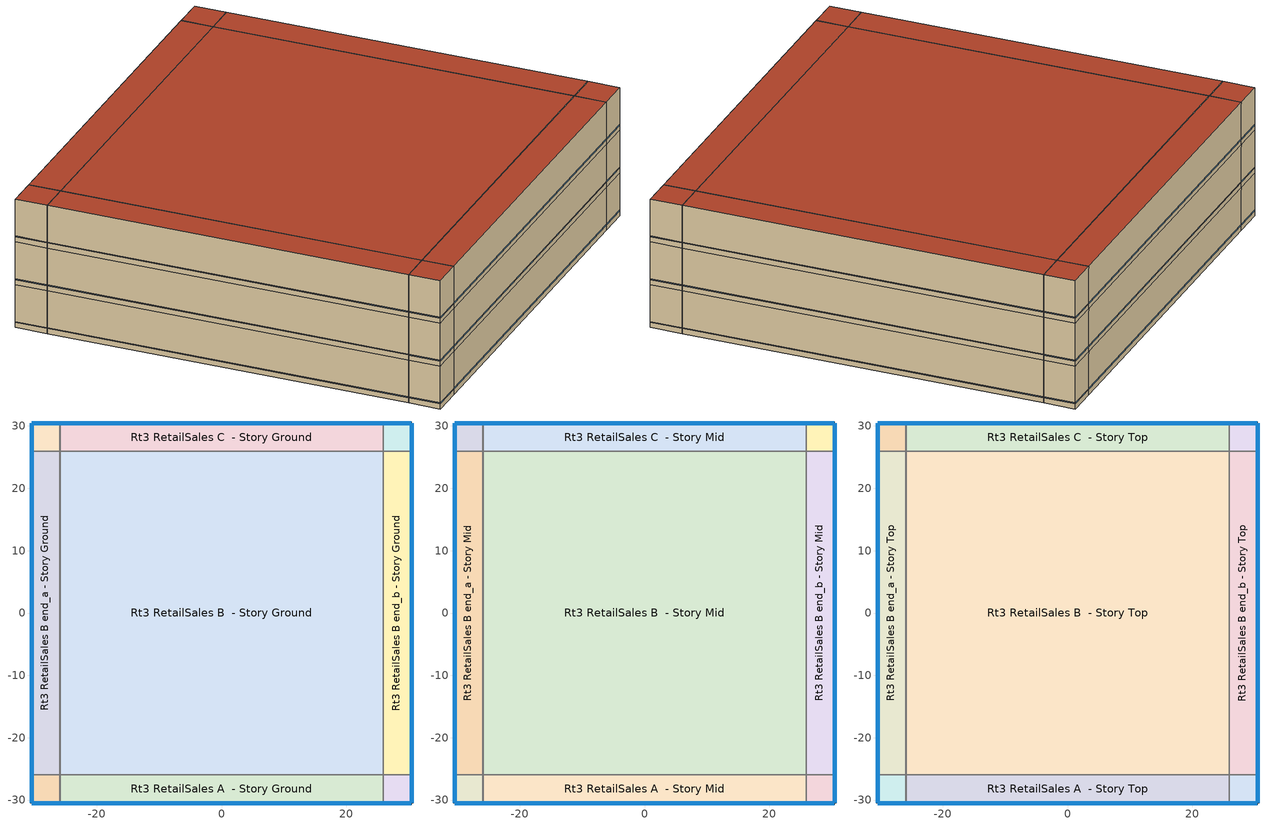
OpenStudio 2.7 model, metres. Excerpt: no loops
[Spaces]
Rt3 RetailSales A end_a - Story Ground
 floor ground: -30.48,-30.48 -30.48,-25.91 -25.91,-25.91 -25.91,-30.48 z0
 wall outside: -30.48,-25.91 -30.48,-30.48 -25.91,-30.48 z0:6.34
 wall to Rt3 RetailSales B end_a - Story Ground: -25.91,-25.91 -30.48,-25.91 z0:6.34
 wall to Rt3 RetailSales A  - Story Ground: -25.91,-30.48 -25.91,-25.91 z0:6.34
 window: -30.45,-30.48 -25.93,-30.48 / -30.48,-25.93 -30.48,-30.45 z0.76:0.89
Rt3 RetailSales B end_a - Story Ground
 floor ground: -30.48,-25.91 -30.48,25.91 -25.91,25.91 -25.91,-25.91 z0
 wall outside: -30.48,25.91 -30.48,-25.91 z0:6.34
 wall to Rt3 RetailSales C end_a - Story Ground: -25.91,25.91 -30.48,25.91 z0:6.34
 wall to Rt3 RetailSales B  - Story Ground: -25.91,-25.91 -25.91,25.91 z0:6.34
 window: -30.48,25.88 -30.48,-25.88 z0.76:0.89
Rt3 RetailSales C end_a - Story Ground
 floor ground: -30.48,25.91 -30.48,30.48 -25.91,30.48 -25.91,25.91 z0
 wall outside: -25.91,30.48 -30.48,30.48 -30.48,25.91 z0:6.34
 wall to Rt3 RetailSales C  - Story Ground: -25.91,25.91 -25.91,30.48 z0:6.34
 window: -25.93,30.48 -30.45,30.48 / -30.48,30.45 -30.48,25.93 z0.76:0.89
Rt3 RetailSales A  - Story Ground
 floor ground: -25.91,-30.48 -25.91,-25.91 25.91,-25.91 25.91,-30.48 z0
 wall outside: -25.91,-30.48 25.91,-30.48 z0:6.34
 wall to Rt3 RetailSales B  - Story Ground: 25.91,-25.91 -25.91,-25.91 z0:6.34
 wall to Rt3 RetailSales A end_b - Story Ground: 25.91,-30.48 25.91,-25.91 z0:6.34
 window: -25.88,-30.48 25.88,-30.48 z0.76:0.89
Rt3 RetailSales B  - Story Ground
 floor ground: -25.91,-25.91 -25.91,25.91 25.91,25.91 25.91,-25.91 z0
 wall to Rt3 RetailSales C  - Story Ground: 25.91,25.91 -25.91,25.91 z0:6.34
 wall to Rt3 RetailSales B end_b - Story Ground: 25.91,-25.91 25.91,25.91 z0:6.34
Rt3 RetailSales C  - Story Ground
 floor ground: -25.91,25.91 -25.91,30.48 25.91,30.48 25.91,25.91 z0
 wall outside: 25.91,30.48 -25.91,30.48 z0:6.34
 wall to Rt3 RetailSales C end_b - Story Ground: 25.91,25.91 25.91,30.48 z0:6.34
 window: 25.88,30.48 -25.88,30.48 z0.76:0.89
Rt3 RetailSales A end_b - Story Ground
 floor ground: 25.91,-30.48 25.91,-25.91 30.48,-25.91 30.48,-30.48 z0
 wall outside: 25.91,-30.48 30.48,-30.48 30.48,-25.91 z0:6.34
 wall to Rt3 RetailSales B end_b - Story Ground: 30.48,-25.91 25.91,-25.91 z0:6.34
 window: 25.93,-30.48 30.45,-30.48 / 30.48,-30.45 30.48,-25.93 z0.76:0.89
Rt3 RetailSales B end_b - Story Ground
 floor ground: 25.91,-25.91 25.91,25.91 30.48,25.91 30.48,-25.91 z0
 wall outside: 30.48,-25.91 30.48,25.91 z0:6.34
 wall to Rt3 RetailSales C end_b - Story Ground: 30.48,25.91 25.91,25.91 z0:6.34
 window: 30.48,-25.88 30.48,25.88 z0.76:0.89
Rt3 RetailSales C end_b - Story Ground
 floor ground: 25.91,25.91 25.91,30.48 30.48,30.48 30.48,25.91 z0
 wall outside: 30.48,25.91 30.48,30.48 25.91,30.48 z0:6.34
 window: 30.45,30.48 25.93,30.48 / 30.48,25.93 30.48,30.45 z0.76:0.89
Rt3 RetailSales A end_a - Story Mid
 floor to Rt3 RetailSales A end_a - Story Ground: -30.48,-30.48 -30.48,-25.91 -25.91,-25.91 -25.91,-30.48 z6.34
 wall outside: -30.48,-25.91 -30.48,-30.48 -25.91,-30.48 z6.34:12.68
 wall to Rt3 RetailSales B end_a - Story Mid: -25.91,-25.91 -30.48,-25.91 z6.34:12.68
 wall to Rt3 RetailSales A  - Story Mid: -25.91,-30.48 -25.91,-25.91 z6.34:12.68
 window: -30.48,-25.93 -30.48,-30.45 / -30.45,-30.48 -25.93,-30.48 z7.1:7.23
Rt3 RetailSales B end_a - Story Mid
 floor to Rt3 RetailSales B end_a - Story Ground: -30.48,-25.91 -30.48,25.91 -25.91,25.91 -25.91,-25.91 z6.34
 wall outside: -30.48,25.91 -30.48,-25.91 z6.34:12.68
 wall to Rt3 RetailSales C end_a - Story Mid: -25.91,25.91 -30.48,25.91 z6.34:12.68
 wall to Rt3 RetailSales B  - Story Mid: -25.91,-25.91 -25.91,25.91 z6.34:12.68
 window: -30.48,25.88 -30.48,-25.88 z7.1:7.23
Rt3 RetailSales C end_a - Story Mid
 floor to Rt3 RetailSales C end_a - Story Ground: -30.48,25.91 -30.48,30.48 -25.91,30.48 -25.91,25.91 z6.34
 wall outside: -25.91,30.48 -30.48,30.48 -30.48,25.91 z6.34:12.68
 wall to Rt3 RetailSales C  - Story Mid: -25.91,25.91 -25.91,30.48 z6.34:12.68
 window: -30.48,30.45 -30.48,25.93 / -25.93,30.48 -30.45,30.48 z7.1:7.23
Rt3 RetailSales A  - Story Mid
 floor to Rt3 RetailSales A  - Story Ground: -25.91,-30.48 -25.91,-25.91 25.91,-25.91 25.91,-30.48 z6.34
 wall outside: -25.91,-30.48 25.91,-30.48 z6.34:12.68
 wall to Rt3 RetailSales B  - Story Mid: 25.91,-25.91 -25.91,-25.91 z6.34:12.68
 wall to Rt3 RetailSales A end_b - Story Mid: 25.91,-30.48 25.91,-25.91 z6.34:12.68
 window: -25.88,-30.48 25.88,-30.48 z7.1:7.23
Rt3 RetailSales B  - Story Mid
 floor to Rt3 RetailSales B  - Story Ground: -25.91,-25.91 -25.91,25.91 25.91,25.91 25.91,-25.91 z6.34
 wall to Rt3 RetailSales C  - Story Mid: 25.91,25.91 -25.91,25.91 z6.34:12.68
 wall to Rt3 RetailSales B end_b - Story Mid: 25.91,-25.91 25.91,25.91 z6.34:12.68
Rt3 RetailSales C  - Story Mid
 floor to Rt3 RetailSales C  - Story Ground: -25.91,25.91 -25.91,30.48 25.91,30.48 25.91,25.91 z6.34
 wall outside: 25.91,30.48 -25.91,30.48 z6.34:12.68
 wall to Rt3 RetailSales C end_b - Story Mid: 25.91,25.91 25.91,30.48 z6.34:12.68
 window: 25.88,30.48 -25.88,30.48 z7.1:7.23
Rt3 RetailSales A end_b - Story Mid
 floor to Rt3 RetailSales A end_b - Story Ground: 25.91,-30.48 25.91,-25.91 30.48,-25.91 30.48,-30.48 z6.34
 wall outside: 25.91,-30.48 30.48,-30.48 30.48,-25.91 z6.34:12.68
 wall to Rt3 RetailSales B end_b - Story Mid: 30.48,-25.91 25.91,-25.91 z6.34:12.68
 window: 25.93,-30.48 30.45,-30.48 / 30.48,-30.45 30.48,-25.93 z7.1:7.23
Rt3 RetailSales B end_b - Story Mid
 floor to Rt3 RetailSales B end_b - Story Ground: 25.91,-25.91 25.91,25.91 30.48,25.91 30.48,-25.91 z6.34
 wall outside: 30.48,-25.91 30.48,25.91 z6.34:12.68
 wall to Rt3 RetailSales C end_b - Story Mid: 30.48,25.91 25.91,25.91 z6.34:12.68
 window: 30.48,-25.88 30.48,25.88 z7.1:7.23
Rt3 RetailSales C end_b - Story Mid
 floor to Rt3 RetailSales C end_b - Story Ground: 25.91,25.91 25.91,30.48 30.48,30.48 30.48,25.91 z6.34
 wall outside: 30.48,25.91 30.48,30.48 25.91,30.48 z6.34:12.68
 window: 30.48,25.93 30.48,30.45 / 30.45,30.48 25.93,30.48 z7.1:7.23
Rt3 RetailSales A end_a - Story Top
 floor to Rt3 RetailSales A end_a - Story Mid: -30.48,-30.48 -30.48,-25.91 -25.91,-25.91 -25.91,-30.48 z12.68
 wall outside: -30.48,-25.91 -30.48,-30.48 -25.91,-30.48 z12.68:19.02
 wall to Rt3 RetailSales B end_a - Story Top: -25.91,-25.91 -30.48,-25.91 z12.68:19.02
 wall to Rt3 RetailSales A  - Story Top: -25.91,-30.48 -25.91,-25.91 z12.68:19.02
 window: -30.48,-25.93 -30.48,-30.45 / -30.45,-30.48 -25.93,-30.48 z13.44:13.57
 roof outside: -25.91,-30.48 -25.91,-25.91 -30.48,-25.91 -30.48,-30.48 z19.02
Rt3 RetailSales B end_a - Story Top
 floor to Rt3 RetailSales B end_a - Story Mid: -30.48,-25.91 -30.48,25.91 -25.91,25.91 -25.91,-25.91 z12.68
 wall outside: -30.48,25.91 -30.48,-25.91 z12.68:19.02
 wall to Rt3 RetailSales C end_a - Story Top: -25.91,25.91 -30.48,25.91 z12.68:19.02
 wall to Rt3 RetailSales B  - Story Top: -25.91,-25.91 -25.91,25.91 z12.68:19.02
 window: -30.48,25.88 -30.48,-25.88 z13.44:13.57
 roof outside: -25.91,-25.91 -25.91,25.91 -30.48,25.91 -30.48,-25.91 z19.02
Rt3 RetailSales C end_a - Story Top
 floor to Rt3 RetailSales C end_a - Story Mid: -30.48,25.91 -30.48,30.48 -25.91,30.48 -25.91,25.91 z12.68
 wall outside: -25.91,30.48 -30.48,30.48 -30.48,25.91 z12.68:19.02
 wall to Rt3 RetailSales C  - Story Top: -25.91,25.91 -25.91,30.48 z12.68:19.02
 window: -30.48,30.45 -30.48,25.93 / -25.93,30.48 -30.45,30.48 z13.44:13.57
 roof outside: -25.91,25.91 -25.91,30.48 -30.48,30.48 -30.48,25.91 z19.02
Rt3 RetailSales A  - Story Top
 floor to Rt3 RetailSales A  - Story Mid: -25.91,-30.48 -25.91,-25.91 25.91,-25.91 25.91,-30.48 z12.68
 wall outside: -25.91,-30.48 25.91,-30.48 z12.68:19.02
 wall to Rt3 RetailSales B  - Story Top: 25.91,-25.91 -25.91,-25.91 z12.68:19.02
 wall to Rt3 RetailSales A end_b - Story Top: 25.91,-30.48 25.91,-25.91 z12.68:19.02
 window: -25.88,-30.48 25.88,-30.48 z13.44:13.57
 roof outside: 25.91,-30.48 25.91,-25.91 -25.91,-25.91 -25.91,-30.48 z19.02
Rt3 RetailSales B  - Story Top
 floor to Rt3 RetailSales B  - Story Mid: -25.91,-25.91 -25.91,25.91 25.91,25.91 25.91,-25.91 z12.68
 wall to Rt3 RetailSales C  - Story Top: 25.91,25.91 -25.91,25.91 z12.68:19.02
 wall to Rt3 RetailSales B end_b - Story Top: 25.91,-25.91 25.91,25.91 z12.68:19.02
 roof outside: 25.91,-25.91 25.91,25.91 -25.91,25.91 -25.91,-25.91 z19.02
Rt3 RetailSales C  - Story Top
 floor to Rt3 RetailSales C  - Story Mid: -25.91,25.91 -25.91,30.48 25.91,30.48 25.91,25.91 z12.68
 wall outside: 25.91,30.48 -25.91,30.48 z12.68:19.02
 wall to Rt3 RetailSales C end_b - Story Top: 25.91,25.91 25.91,30.48 z12.68:19.02
 window: 25.88,30.48 -25.88,30.48 z13.44:13.57
 roof outside: 25.91,25.91 25.91,30.48 -25.91,30.48 -25.91,25.91 z19.02
Rt3 RetailSales A end_b - Story Top
 floor to Rt3 RetailSales A end_b - Story Mid: 25.91,-30.48 25.91,-25.91 30.48,-25.91 30.48,-30.48 z12.68
 wall outside: 25.91,-30.48 30.48,-30.48 30.48,-25.91 z12.68:19.02
 wall to Rt3 RetailSales B end_b - Story Top: 30.48,-25.91 25.91,-25.91 z12.68:19.02
 window: 30.48,-30.45 30.48,-25.93 / 25.93,-30.48 30.45,-30.48 z13.44:13.57
 roof outside: 30.48,-30.48 30.48,-25.91 25.91,-25.91 25.91,-30.48 z19.02
Rt3 RetailSales B end_b - Story Top
 floor to Rt3 RetailSales B end_b - Story Mid: 25.91,-25.91 25.91,25.91 30.48,25.91 30.48,-25.91 z12.68
 wall outside: 30.48,-25.91 30.48,25.91 z12.68:19.02
 wall to Rt3 RetailSales C end_b - Story Top: 30.48,25.91 25.91,25.91 z12.68:19.02
 window: 30.48,-25.88 30.48,25.88 z13.44:13.57
 roof outside: 30.48,-25.91 30.48,25.91 25.91,25.91 25.91,-25.91 z19.02
Rt3 RetailSales C end_b - Story Top
 floor to Rt3 RetailSales C end_b - Story Mid: 25.91,25.91 25.91,30.48 30.48,30.48 30.48,25.91 z12.68
 wall outside: 30.48,25.91 30.48,30.48 25.91,30.48 z12.68:19.02
 window: 30.45,30.48 25.93,30.48 / 30.48,25.93 30.48,30.45 z13.44:13.57
 roof outside: 30.48,25.91 30.48,30.48 25.91,30.48 25.91,25.91 z19.02
[Building]
DEER Pre-1975|Rt3: Default Construction Set=Res DEER Pre-1975 - Rt3 - CEC T24-CEC6; Standards Building Type=Rt3
[Site]
Site 1: Terrain=City
[ClimateZones]
Climate Zone Institution Name 1=CEC; Climate Zone Document Name 1=California Climate Zone Descriptions; Climate Zone Document Year 1=1995; Climate Zone Value 1=6; Climate Zone Institution Name 2=ASHRAE; Climate Zone Document Name 2=ANSI/ASHRAE Standard 169; Climate Zone Document Year 2=2006
[SizingPeriod:DesignDay] Barometric Pressure {Pa}=100977; Sky Clearness=0; Rain Indicator=0; Snow Indicator=0; Day of Month=21; Daylight Saving Time Indicator=0; Humidity Indicating Type=Wetbulb; Dry-Bulb Temperature Range Modifier Type=DefaultMultipliers
Name | Maximum Dry-Bulb Temperature {C} | Daily Dry-Bulb Temperature Range {deltaC} | Humidity Indicating Conditions at Maximum Dry-Bulb | Wind Speed {m/s} | Wind Direction {deg} | Month | Day Type | Solar Model Indicator | ASHRAE Taub | ASHRAE Taud
Houston Bush Intercontinental Ann Htg 99.6% Condns DB | -1.6 | 0 | -1.6 | 2.8 | 0 | 1 | WinterDesignDay | ASHRAEClearSky
Houston Bush Intercontinental Ann Clg .4% Condns DB=>MWB | 36 | 10.1 | 24.8 | 3.5 | 170 | 7 | SummerDesignDay | ASHRAETau | 0.499 | 1.97
[Site:GroundTemperature:BuildingSurface]
19.527, 19.502, 19.536, 19.598, 20.002, 21.64, 22.225, 22.375, 21.449, 20.121, 19.802, 19.633
[DefaultConstructionSet]
Res DEER Pre-1975 - Rt3 - CEC T24-CEC6: Default Exterior Surface Constructions=Default Surface Constructions 1; Default Interior Surface Constructions=Default Surface Constructions 2; Default Ground Contact Surface Constructions=Default Surface Constructions 3; Default Exterior SubSurface Constructions=Default Sub Surface Constructions 1; Default Interior SubSurface Constructions=Default Sub Surface Constructions 2; Interior Partition Construction=Typical Interior Partition
[DefaultSurfaceConstructions]
Name | Floor Construction | Wall Construction | Roof Ceiling Construction
Default Surface Constructions 1 | DEER Uncarpeted 6in Slab Floor | DEER Insulated Exterior Mass Wall R-3.51 | DEER Mass Roof R-15.77
Default Surface Constructions 2 | DEER Uncarpeted 6in Slab Floor | Typical Interior Wall | DEER Uncarpeted 6in Slab Floor
Default Surface Constructions 3 | DEER Carpeted 6in Slab Floor | Typical Uninsulated Basement Mass Wall
[Construction]
DEER Uncarpeted 6in Slab Floor: Typical Insulation R-1.73, 6 in. Normalweight Concrete Floor
DEER Insulated Exterior Mass Wall R-3.51: 8 in. Concrete Block Wall, Typical Insulation R-1.73
DEER Mass Roof R-15.77: Roof Membrane, Typical Insulation R-15.27, Metal Roof Surface
Typical Interior Wall: G01 13mm gypsum board, G01 13mm gypsum board
DEER Carpeted 6in Slab Floor: 6 in. Normalweight Concrete Floor, Typical Carpet Pad
Typical Uninsulated Basement Mass Wall: 8 in. Concrete Block Basement Wall
DEER Metal Framed Window U-1.23 SHGC 0.82: Simple Glazing U-1.23 SHGC 0.82
DEER Metal Framed Window U-1.23 SHGC 0.82 1: Simple Glazing U-1.23 SHGC 0.82 1
Typical Uninsulated Swinging Door: Typical Insulation
U 0.98 SHGC 0.68 Sgl Ref-B-H Clr 6mm: REF B CLEAR HI 6MM
Typical Insulated Metal Door: F08 Metal surface, Typical Insulation
DEER Skylight U-1.31 SHGC 0.61: Simple Glazing U-1.23 SHGC 0.61
Typical Interior Window: Clear 3mm
Typical Interior Door; Typical Interior Partition: G05 25mm wood
[Material:NoMass] Roughness=Smooth; Thermal Absorptance=0.9; Solar Absorptance=0.7
Name | Thermal Resistance {m2-K/W} | Visible Absorptance
Typical Insulation R-1.73 | 0.305336 | 0.7
Typical Insulation R-15.27 | 2.68843 | 0.7
Typical Insulation | 0.0282222 | 0.7
Typical Carpet Pad | 0.21648 | 0.8
[Material] Thermal Absorptance=0.9
Name | Roughness | Thickness {m} | Conductivity {W/m-K} | Density {kg/m3} | Specific Heat {J/kg-K} | Solar Absorptance | Visible Absorptance
6 in. Normalweight Concrete Floor | MediumRough | 0.1524 | 2.31 | 2322 | 832 | 0.7 | 0.7
8 in. Concrete Block Wall | MediumRough | 0.2032 | 0.72 | 800 | 832 | 0.7 | 0.7
Roof Membrane | VeryRough | 0.0095 | 0.16 | 1121.29 | 1460 | 0.7 | 0.7
Metal Roof Surface; F08 Metal surface | Smooth | 0.0008 | 45.28 | 7824 | 500 | 0.7 | 0.7
G01 13mm gypsum board | Smooth | 0.0127 | 0.160031 | 800.001 | 1090.73 | 0.7 | 0.5
8 in. Concrete Block Basement Wall | MediumRough | 0.2032 | 1.326 | 1842 | 912 | 0.7 | 0.7
G05 25mm wood | MediumSmooth | 0.0254 | 0.15 | 608 | 1630 | 0.5 | 0.5
[DefaultSubSurfaceConstructions]
Name | Fixed Window Construction | Operable Window Construction | Door Construction | Glass Door Construction | Overhead Door Construction | Skylight Construction | Tubular Daylight Dome Construction | Tubular Daylight Diffuser Construction
Default Sub Surface Constructions 1 | DEER Metal Framed Window U-1.23 SHGC 0.82 | DEER Metal Framed Window U-1.23 SHGC 0.82 1 | Typical Uninsulated Swinging Door | U 0.98 SHGC 0.68 Sgl Ref-B-H Clr 6mm | Typical Insulated Metal Door | DEER Skylight U-1.31 SHGC 0.61 | Typical Interior Window | Typical Interior Window
Default Sub Surface Constructions 2 | Typical Interior Window | Typical Interior Window | Typical Interior Door
[WindowMaterial:SimpleGlazingSystem] Visible Transmittance=0.25
Name | U-Factor {W/m2-K} | Solar Heat Gain Coefficient
Simple Glazing U-1.23 SHGC 0.82; Simple Glazing U-1.23 SHGC 0.82 1 | 6.98426 | 0.82
Simple Glazing U-1.23 SHGC 0.61 | 7 | 0.61
[WindowMaterial:Glazing] Optical Data Type=SpectralAverage; Infrared Transmittance at Normal Incidence=0; Front Side Infrared Hemispherical Emissivity=0.84; Conductivity {W/m-K}=0.9; Dirt Correction Factor for Solar and Visible Transmittance=1; Solar Diffusing=No
Name | Thickness {m} | Solar Transmittance at Normal Incidence | Front Side Solar Reflectance at Normal Incidence | Back Side Solar Reflectance at Normal Incidence | Visible Transmittance at Normal Incidence | Front Side Visible Reflectance at Normal Incidence | Back Side Visible Reflectance at Normal Incidence | Back Side Infrared Hemispherical Emissivity
REF B CLEAR HI 6MM | 0.006 | 0.24 | 0.16 | 0.32 | 0.3 | 0.16 | 0.29 | 0.6
Clear 3mm | 0.003 | 0.837 | 0.075 | 0.075 | 0.898 | 0.081 | 0.081 | 0.84
[SpaceType]
Rt3 RetailSales - DEER Pre-1975: Default Schedule Set=Rt3 RetailSales Schedule Set; Design Specification Outdoor Air Object=Rt3 RetailSales Ventilation; Standards Building Type=Rt3; Standards Space Type=RetailSales
[BuildingStory] Nominal Floor to Floor Height {m}=6.33984
Name | Nominal Z Coordinate {m}
Story Ground | 0
Story Mid | 6.33984
Story Top | 12.67968
[Space] Space Type=Rt3 RetailSales - DEER Pre-1975
Name | Building Story | Thermal Zone
Rt3 RetailSales A end_a - Story Ground | Story Ground | Zone Rt3 RetailSales A end_a - Story Ground
Rt3 RetailSales B end_a - Story Ground | Story Ground | Zone Rt3 RetailSales B end_a - Story Ground
Rt3 RetailSales C end_a - Story Ground | Story Ground | Zone Rt3 RetailSales C end_a - Story Ground
Rt3 RetailSales A  - Story Ground | Story Ground | Zone Rt3 RetailSales A  - Story Ground
Rt3 RetailSales B  - Story Ground | Story Ground | Zone Rt3 RetailSales B  - Story Ground
Rt3 RetailSales C  - Story Ground | Story Ground | Zone Rt3 RetailSales C  - Story Ground
Rt3 RetailSales A end_b - Story Ground | Story Ground | Zone Rt3 RetailSales A end_b - Story Ground
Rt3 RetailSales B end_b - Story Ground | Story Ground | Zone Rt3 RetailSales B end_b - Story Ground
Rt3 RetailSales C end_b - Story Ground | Story Ground | Zone Rt3 RetailSales C end_b - Story Ground
Rt3 RetailSales A end_a - Story Mid | Story Mid | Zone Rt3 RetailSales A end_a - Story Mid
Rt3 RetailSales B end_a - Story Mid | Story Mid | Zone Rt3 RetailSales B end_a - Story Mid
Rt3 RetailSales C end_a - Story Mid | Story Mid | Zone Rt3 RetailSales C end_a - Story Mid
Rt3 RetailSales A  - Story Mid | Story Mid | Zone Rt3 RetailSales A  - Story Mid
Rt3 RetailSales B  - Story Mid | Story Mid | Zone Rt3 RetailSales B  - Story Mid
Rt3 RetailSales C  - Story Mid | Story Mid | Zone Rt3 RetailSales C  - Story Mid
Rt3 RetailSales A end_b - Story Mid | Story Mid | Zone Rt3 RetailSales A end_b - Story Mid
Rt3 RetailSales B end_b - Story Mid | Story Mid | Zone Rt3 RetailSales B end_b - Story Mid
Rt3 RetailSales C end_b - Story Mid | Story Mid | Zone Rt3 RetailSales C end_b - Story Mid
Rt3 RetailSales A end_a - Story Top | Story Top | Zone Rt3 RetailSales A end_a - Story Top
Rt3 RetailSales B end_a - Story Top | Story Top | Zone Rt3 RetailSales B end_a - Story Top
Rt3 RetailSales C end_a - Story Top | Story Top | Zone Rt3 RetailSales C end_a - Story Top
Rt3 RetailSales A  - Story Top | Story Top | Zone Rt3 RetailSales A  - Story Top
Rt3 RetailSales B  - Story Top | Story Top | Zone Rt3 RetailSales B  - Story Top
Rt3 RetailSales C  - Story Top | Story Top | Zone Rt3 RetailSales C  - Story Top
Rt3 RetailSales A end_b - Story Top | Story Top | Zone Rt3 RetailSales A end_b - Story Top
Rt3 RetailSales B end_b - Story Top | Story Top | Zone Rt3 RetailSales B end_b - Story Top
Rt3 RetailSales C end_b - Story Top | Story Top | Zone Rt3 RetailSales C end_b - Story Top
[ThermalZone] Multiplier=1; Use Ideal Air Loads=No
Name | Thermostat
Zone Rt3 RetailSales A end_a - Story Ground | Rt3 RetailSales - DEER Pre-1975 Thermostat 1
Zone Rt3 RetailSales B end_a - Story Ground | Rt3 RetailSales - DEER Pre-1975 Thermostat 6
Zone Rt3 RetailSales C end_a - Story Ground | Rt3 RetailSales - DEER Pre-1975 Thermostat
Zone Rt3 RetailSales A  - Story Ground | Rt3 RetailSales - DEER Pre-1975 Thermostat 9
Zone Rt3 RetailSales B  - Story Ground | Rt3 RetailSales - DEER Pre-1975 Thermostat 4
Zone Rt3 RetailSales C  - Story Ground | Rt3 RetailSales - DEER Pre-1975 Thermostat 3
Zone Rt3 RetailSales A end_b - Story Ground | Rt3 RetailSales - DEER Pre-1975 Thermostat 11
Zone Rt3 RetailSales B end_b - Story Ground | Rt3 RetailSales - DEER Pre-1975 Thermostat 10
Zone Rt3 RetailSales C end_b - Story Ground | Rt3 RetailSales - DEER Pre-1975 Thermostat 8
Zone Rt3 RetailSales A end_a - Story Mid | Rt3 RetailSales - DEER Pre-1975 Thermostat 12
Zone Rt3 RetailSales B end_a - Story Mid | Rt3 RetailSales - DEER Pre-1975 Thermostat 13
Zone Rt3 RetailSales C end_a - Story Mid | Rt3 RetailSales - DEER Pre-1975 Thermostat 7
Zone Rt3 RetailSales A  - Story Mid | Rt3 RetailSales - DEER Pre-1975 Thermostat 14
Zone Rt3 RetailSales B  - Story Mid | Rt3 RetailSales - DEER Pre-1975 Thermostat 5
Zone Rt3 RetailSales C  - Story Mid | Rt3 RetailSales - DEER Pre-1975 Thermostat 15
Zone Rt3 RetailSales A end_b - Story Mid | Rt3 RetailSales - DEER Pre-1975 Thermostat 18
Zone Rt3 RetailSales B end_b - Story Mid | Rt3 RetailSales - DEER Pre-1975 Thermostat 17
Zone Rt3 RetailSales C end_b - Story Mid | Rt3 RetailSales - DEER Pre-1975 Thermostat 20
Zone Rt3 RetailSales A end_a - Story Top | Rt3 RetailSales - DEER Pre-1975 Thermostat 21
Zone Rt3 RetailSales B end_a - Story Top | Rt3 RetailSales - DEER Pre-1975 Thermostat 22
Zone Rt3 RetailSales C end_a - Story Top | Rt3 RetailSales - DEER Pre-1975 Thermostat 23
Zone Rt3 RetailSales A  - Story Top | Rt3 RetailSales - DEER Pre-1975 Thermostat 19
Zone Rt3 RetailSales B  - Story Top | Rt3 RetailSales - DEER Pre-1975 Thermostat 2
Zone Rt3 RetailSales C  - Story Top | Rt3 RetailSales - DEER Pre-1975 Thermostat 24
Zone Rt3 RetailSales A end_b - Story Top | Rt3 RetailSales - DEER Pre-1975 Thermostat 25
Zone Rt3 RetailSales B end_b - Story Top | Rt3 RetailSales - DEER Pre-1975 Thermostat 26
Zone Rt3 RetailSales C end_b - Story Top | Rt3 RetailSales - DEER Pre-1975 Thermostat 16
[People:Definition]
Rt3 RetailSales People Definition: Number of People Calculation Method=People/Area; People per Space Floor Area {person/m2}=0.238959; Fraction Radiant=0.3
[People]
Rt3 RetailSales People: People Definition=Rt3 RetailSales People Definition; Space or SpaceType=Rt3 RetailSales - DEER Pre-1975; Work Efficiency Schedule=Work Efficiency Schedule; Clothing Insulation Schedule=Clothing Schedule; Air Velocity Schedule=Air Velocity Schedule; Multiplier=1
[Lights:Definition]
Rt3 RetailSales Lights Definition: Design Level Calculation Method=Watts/Area; Watts per Space Floor Area {W/m2}=17.2223
[Lights]
Rt3 RetailSales Lights: Lights Definition=Rt3 RetailSales Lights Definition; Space or SpaceType=Rt3 RetailSales - DEER Pre-1975; Fraction Replaceable=0
[ElectricEquipment:Definition]
Rt3 RetailSales Elec Equip Definition: Design Level Calculation Method=Watts/Area; Watts per Space Floor Area {W/m2}=12.3785; Fraction Radiant=0.5
[ElectricEquipment]
Rt3 RetailSales Elec Equip: Electric Equipment Definition=Rt3 RetailSales Elec Equip Definition; Space or SpaceType=Rt3 RetailSales - DEER Pre-1975
[DesignSpecification:OutdoorAir]
Rt3 RetailSales Ventilation: Outdoor Air Method=Sum; Outdoor Air Flow per Floor Area {m3/s-m2}=0.001524
[DefaultScheduleSet]
Rt3 RetailSales Schedule Set: Number of People Schedule=D_Rt3_Sales_Occup_Yr; People Activity Level Schedule=DEER Activity 132W/person; Lighting Schedule=D17_Rt3_Sales_LF_Yr; Electric Equipment Schedule=D_Rt3_Sales_Misc_Yr; Infiltration Schedule=D_Rt3_All_C_Inf_Yr
[SpaceInfiltration:DesignFlowRate] Schedule=Always On Discrete; Design Flow Rate Calculation Method=Flow/ExteriorArea; Constant Term Coefficient=0; Temperature Term Coefficient=0; Velocity Term Coefficient=0.224; Velocity Squared Term Coefficient=0
Name | Space or SpaceType | Flow per Exterior Surface Area {m3/s-m2}
Rt3 RetailSales A  - Story Ground Infiltration | Rt3 RetailSales A  - Story Ground | 0.00019304
Rt3 RetailSales A  - Story Mid Infiltration | Rt3 RetailSales A  - Story Mid | 0.00019304
Rt3 RetailSales A  - Story Top Infiltration | Rt3 RetailSales A  - Story Top | 0.000112158
Rt3 RetailSales A end_a - Story Ground Infiltration | Rt3 RetailSales A end_a - Story Ground | 0.00019304
Rt3 RetailSales A end_a - Story Mid Infiltration | Rt3 RetailSales A end_a - Story Mid | 0.00019304
Rt3 RetailSales A end_a - Story Top Infiltration | Rt3 RetailSales A end_a - Story Top | 0.000141881
Rt3 RetailSales A end_b - Story Ground Infiltration | Rt3 RetailSales A end_b - Story Ground | 0.00019304
Rt3 RetailSales A end_b - Story Mid Infiltration | Rt3 RetailSales A end_b - Story Mid | 0.00019304
Rt3 RetailSales A end_b - Story Top Infiltration | Rt3 RetailSales A end_b - Story Top | 0.000141881
Rt3 RetailSales B end_a - Story Ground Infiltration | Rt3 RetailSales B end_a - Story Ground | 0.00019304
Rt3 RetailSales B end_a - Story Mid Infiltration | Rt3 RetailSales B end_a - Story Mid | 0.00019304
Rt3 RetailSales B end_a - Story Top Infiltration | Rt3 RetailSales B end_a - Story Top | 0.000112158
Rt3 RetailSales B end_b - Story Ground Infiltration | Rt3 RetailSales B end_b - Story Ground | 0.00019304
Rt3 RetailSales B end_b - Story Mid Infiltration | Rt3 RetailSales B end_b - Story Mid | 0.00019304
Rt3 RetailSales B end_b - Story Top Infiltration | Rt3 RetailSales B end_b - Story Top | 0.000112158
Rt3 RetailSales C  - Story Ground Infiltration | Rt3 RetailSales C  - Story Ground | 0.00019304
Rt3 RetailSales C  - Story Mid Infiltration | Rt3 RetailSales C  - Story Mid | 0.00019304
Rt3 RetailSales C  - Story Top Infiltration | Rt3 RetailSales C  - Story Top | 0.000112158
Rt3 RetailSales C end_a - Story Ground Infiltration | Rt3 RetailSales C end_a - Story Ground | 0.00019304
Rt3 RetailSales C end_a - Story Mid Infiltration | Rt3 RetailSales C end_a - Story Mid | 0.00019304
Rt3 RetailSales C end_a - Story Top Infiltration | Rt3 RetailSales C end_a - Story Top | 0.000141881
Rt3 RetailSales C end_b - Story Ground Infiltration | Rt3 RetailSales C end_b - Story Ground | 0.00019304
Rt3 RetailSales C end_b - Story Mid Infiltration | Rt3 RetailSales C end_b - Story Mid | 0.00019304
Rt3 RetailSales C end_b - Story Top Infiltration | Rt3 RetailSales C end_b - Story Top | 0.000141881
[Exterior:Lights:Definition]
Name | Design Level {W}
Parking Areas and Drives Def (W/ft^2) | 0.04
Building Facades Def (W/ft^2) | 0.25
Main Entries Def (W/ft) | 30
Other Doors Def (W/ft) | 25
[Exterior:Lights] Schedule=Always On Discrete; Control Option=AstronomicalClock
Name | Exterior Lights Definition | Multiplier
Parking Areas and Drives | Parking Areas and Drives Def (W/ft^2) | 170109
Building Facades | Building Facades Def (W/ft^2) | 16640
Main Entries | Main Entries Def (W/ft) | 32
Other Doors | Other Doors Def (W/ft) | 46.88
[ThermostatSetpoint:DualSetpoint] Heating Setpoint Temperature Schedule=D_Rt3_All_HTemp_Yr; Cooling Setpoint Temperature Schedule=D_Rt3_All_CTemp_Yr
Rt3 RetailSales - DEER Pre-1975 Thermostat; Rt3 RetailSales - DEER Pre-1975 Thermostat 1; Rt3 RetailSales - DEER Pre-1975 Thermostat 2; Rt3 RetailSales - DEER Pre-1975 Thermostat 3; Rt3 RetailSales - DEER Pre-1975 Thermostat 4; Rt3 RetailSales - DEER Pre-1975 Thermostat 5; Rt3 RetailSales - DEER Pre-1975 Thermostat 6; Rt3 RetailSales - DEER Pre-1975 Thermostat 7; Rt3 RetailSales - DEER Pre-1975 Thermostat 8; Rt3 RetailSales - DEER Pre-1975 Thermostat 9; Rt3 RetailSales - DEER Pre-1975 Thermostat 10; Rt3 RetailSales - DEER Pre-1975 Thermostat 11; Rt3 RetailSales - DEER Pre-1975 Thermostat 12; Rt3 RetailSales - DEER Pre-1975 Thermostat 13; Rt3 RetailSales - DEER Pre-1975 Thermostat 14; Rt3 RetailSales - DEER Pre-1975 Thermostat 15; Rt3 RetailSales - DEER Pre-1975 Thermostat 16; Rt3 RetailSales - DEER Pre-1975 Thermostat 17; Rt3 RetailSales - DEER Pre-1975 Thermostat 18; Rt3 RetailSales - DEER Pre-1975 Thermostat 19; Rt3 RetailSales - DEER Pre-1975 Thermostat 20; Rt3 RetailSales - DEER Pre-1975 Thermostat 21; Rt3 RetailSales - DEER Pre-1975 Thermostat 22; Rt3 RetailSales - DEER Pre-1975 Thermostat 23; Rt3 RetailSales - DEER Pre-1975 Thermostat 24; Rt3 RetailSales - DEER Pre-1975 Thermostat 25; Rt3 RetailSales - DEER Pre-1975 Thermostat 26
[AvailabilityManager:NightCycle] Control Type=CycleOnAny; Thermostat Tolerance {deltaC}=1; Cycling Run Time {s}=1800
Availability Manager Night Cycle 1; Availability Manager Night Cycle 2; Availability Manager Night Cycle 3; Availability Manager Night Cycle 4; Availability Manager Night Cycle 5; Availability Manager Night Cycle 6; Availability Manager Night Cycle 7; Availability Manager Night Cycle 8; Availability Manager Night Cycle 9; Availability Manager Night Cycle 10; Availability Manager Night Cycle 11
[Schedule:Ruleset]
Name | Default Day Schedule | Summer Design Day Schedule | Winter Design Day Schedule
Clothing Schedule | Clothing Schedule Default Winter Clothes
Air Velocity Schedule | Air Velocity Schedule Default
Work Efficiency Schedule | Work Efficiency Schedule Default
D_Rt3_Sales_Occup_Yr | D_Rt3_Sales_Occup_Yr Default | D_Rt3_Sales_Occup_Yr Summer Design Day | D_Rt3_Sales_Occup_Yr Winter Design Day
DEER Activity 132W/person | DEER Activity 132W/person Default | DEER Activity 132W/person Summer Design Day | DEER Activity 132W/person Winter Design Day
D17_Rt3_Sales_LF_Yr | D17_Rt3_Sales_LF_Yr Default | D17_Rt3_Sales_LF_Yr Summer Design Day | D17_Rt3_Sales_LF_Yr Winter Design Day
D_Rt3_Sales_Misc_Yr | D_Rt3_Sales_Misc_Yr Default | D_Rt3_Sales_Misc_Yr Summer Design Day | D_Rt3_Sales_Misc_Yr Winter Design Day
D_Rt3_All_C_Inf_Yr | D_Rt3_All_C_Inf_Yr Default | D_Rt3_All_C_Inf_Yr Summer Design Day | D_Rt3_All_C_Inf_Yr Winter Design Day
D_Rt3_All_HTemp_Yr | D_Rt3_All_HTemp_Yr Default | D_Rt3_All_HTemp_Yr Summer Design Day | D_Rt3_All_HTemp_Yr Winter Design Day
D_Rt3_All_CTemp_Yr | D_Rt3_All_CTemp_Yr Default | D_Rt3_All_CTemp_Yr Summer Design Day | D_Rt3_All_CTemp_Yr Winter Design Day
[Schedule:Day]
Clothing Schedule Default Winter Clothes: 24, 0, 1
Clothing Schedule Summer Clothes: 24, 0, 0.5
Air Velocity Schedule Default: 24, 0, 0.2
Work Efficiency Schedule Default: 24, 0, 0
D_Rt3_Sales_Occup_Yr Default; D_Rt3_Sales_Occup_Yr Default|Wkdy Day; D_Rt3_Sales_Occup_Yr Winter Design Day: 8, 0, 0, 9, 0, 0.05, 10, 0, 0.3, 16, 0, 0.6, 17, 0, 0.7, 20, 0, 0.8, 21, 0, 0.5, 22, 0, 0.2, 24, 0, 0
D_Rt3_Sales_Occup_Yr Sat Day: 8, 0, 0, 9, 0, 0.05, 10, 0, 0.4, 14, 0, 0.7, 17, 0, 0.9, 18, 0, 0.7, 19, 0, 0.5, 20, 0, 0.4, 21, 0, 0.1, 24, 0, 0
D_Rt3_Sales_Occup_Yr Summer Design Day; D_Rt3_Sales_Occup_Yr Sun Day: 8, 0, 0, 9, 0, 0.1, 10, 0, 0.3, 11, 0, 0.4, 12, 0, 0.6, 13, 0, 0.9, 16, 0, 1, 17, 0, 0.8, 18, 0, 0.4, 19, 0, 0.2, 24, 0, 0
DEER Activity 132W/person Default; DEER Activity 132W/person Winter Design Day; DEER Activity 132W/person Summer Design Day: 24, 0, 132
D17_Rt3_Sales_LF_Yr Default; D17_Rt3_Sales_LF_Yr Default|Wkdy Day; D17_Rt3_Sales_LF_Yr Summer Design Day; D17_Rt3_Sales_LF_Yr Winter Design Day: 8, 0, 0.05, 9, 0, 0.2583, 20, 0, 0.8, 21, 0, 0.425, 22, 0, 0.3417, 24, 0, 0.05
D17_Rt3_Sales_LF_Yr Wknd Day: 8, 0, 0.05, 9, 0, 0.2444, 18, 0, 0.75, 19, 0, 0.6333, 20, 0, 0.4778, 21, 0, 0.2444, 24, 0, 0.05
D_Rt3_Sales_Misc_Yr Default; D_Rt3_Sales_Misc_Yr Default|Wkdy Day; D_Rt3_Sales_Misc_Yr Sat Day; D_Rt3_Sales_Misc_Yr Summer Design Day; D_Rt3_Sales_Misc_Yr Winter Design Day: 8, 0, 0.05, 9, 0, 0.3, 18, 0, 0.95, 19, 0, 0.8, 20, 0, 0.6, 21, 0, 0.3, 24, 0, 0.05
D_Rt3_Sales_Misc_Yr Sun Day: 8, 0, 0.05, 9, 0, 0.3, 10, 0, 0.7, 18, 0, 0.95, 19, 0, 0.6, 24, 0, 0.05
D_Rt3_All_C_Inf_Yr Default; D_Rt3_All_C_Inf_Yr Default|Wkdy Day; D_Rt3_All_C_Inf_Yr Summer Design Day; D_Rt3_All_C_Inf_Yr Winter Design Day: 8, 0, 1, 22, 0, 0.5, 24, 0, 1
D_Rt3_All_C_Inf_Yr Wknd Day: 8, 0, 1, 20, 0, 0.5, 24, 0, 1
D_Rt3_All_HTemp_Yr Default; D_Rt3_All_HTemp_Yr Default|Wkdy Day; D_Rt3_All_HTemp_Yr Summer Design Day; D_Rt3_All_HTemp_Yr Winter Design Day: 8, 0, 17.8, 22, 0, 21.1, 24, 0, 17.8
D_Rt3_All_HTemp_Yr Wknd Day: 8, 0, 17.8, 20, 0, 21.1, 24, 0, 17.8
D_Rt3_All_CTemp_Yr Default; D_Rt3_All_CTemp_Yr Default|Wkdy Day; D_Rt3_All_CTemp_Yr Summer Design Day; D_Rt3_All_CTemp_Yr Winter Design Day: 8, 0, 27.8, 22, 0, 24.4, 24, 0, 27.8
D_Rt3_All_CTemp_Yr Wknd Day: 8, 0, 27.8, 20, 0, 24.4, 24, 0, 27.8
[Schedule:Rule] Date Specification Type=DateRange; Start Day=1
Name | Schedule Ruleset | Rule Order | Day Schedule | Start Month | End Month | End Day | Apply Monday | Apply Tuesday | Apply Wednesday | Apply Thursday | Apply Friday | Apply Saturday | Apply Sunday
Schedule Rule 1 | Clothing Schedule | 0 | Clothing Schedule Summer Clothes | 5 | 9 | 30
Schedule Rule 2 | D_Rt3_Sales_Occup_Yr | 2 | D_Rt3_Sales_Occup_Yr Default|Wkdy Day | 1 | 12 | 31 | Yes | Yes | Yes | Yes | Yes
Schedule Rule 3 | D_Rt3_Sales_Occup_Yr | 1 | D_Rt3_Sales_Occup_Yr Sat Day | 1 | 12 | 31 |  |  |  |  |  | Yes
Schedule Rule 4 | D_Rt3_Sales_Occup_Yr | 0 | D_Rt3_Sales_Occup_Yr Sun Day | 1 | 12 | 31 |  |  |  |  |  |  | Yes
Schedule Rule 5 | D17_Rt3_Sales_LF_Yr | 1 | D17_Rt3_Sales_LF_Yr Default|Wkdy Day | 1 | 12 | 31 | Yes | Yes | Yes | Yes | Yes
Schedule Rule 6 | D17_Rt3_Sales_LF_Yr | 0 | D17_Rt3_Sales_LF_Yr Wknd Day | 1 | 12 | 31 |  |  |  |  |  | Yes | Yes
Schedule Rule 7 | D_Rt3_Sales_Misc_Yr | 2 | D_Rt3_Sales_Misc_Yr Default|Wkdy Day | 1 | 12 | 31 | Yes | Yes | Yes | Yes | Yes
Schedule Rule 8 | D_Rt3_Sales_Misc_Yr | 1 | D_Rt3_Sales_Misc_Yr Sat Day | 1 | 12 | 31 |  |  |  |  |  | Yes
Schedule Rule 9 | D_Rt3_Sales_Misc_Yr | 0 | D_Rt3_Sales_Misc_Yr Sun Day | 1 | 12 | 31 |  |  |  |  |  |  | Yes
Schedule Rule 10 | D_Rt3_All_C_Inf_Yr | 1 | D_Rt3_All_C_Inf_Yr Default|Wkdy Day | 1 | 12 | 31 | Yes | Yes | Yes | Yes | Yes
Schedule Rule 11 | D_Rt3_All_C_Inf_Yr | 0 | D_Rt3_All_C_Inf_Yr Wknd Day | 1 | 12 | 31 |  |  |  |  |  | Yes | Yes
Schedule Rule 18 | D_Rt3_All_HTemp_Yr | 1 | D_Rt3_All_HTemp_Yr Default|Wkdy Day | 1 | 12 | 31 | Yes | Yes | Yes | Yes | Yes
Schedule Rule 19 | D_Rt3_All_HTemp_Yr | 0 | D_Rt3_All_HTemp_Yr Wknd Day | 1 | 12 | 31 |  |  |  |  |  | Yes | Yes
Schedule Rule 20 | D_Rt3_All_CTemp_Yr | 1 | D_Rt3_All_CTemp_Yr Default|Wkdy Day | 1 | 12 | 31 | Yes | Yes | Yes | Yes | Yes
Schedule Rule 21 | D_Rt3_All_CTemp_Yr | 0 | D_Rt3_All_CTemp_Yr Wknd Day | 1 | 12 | 31 |  |  |  |  |  | Yes | Yes
[Schedule:Constant]
Always On Discrete: Value=1
